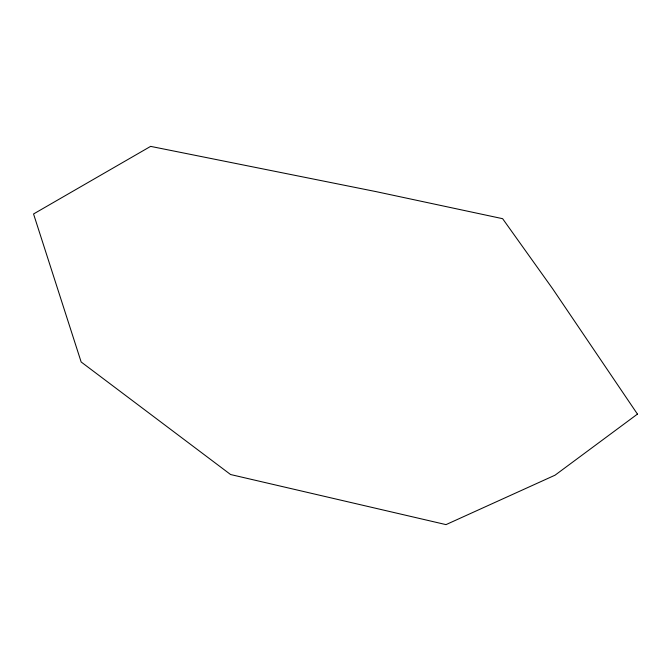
<?xml version="1.0" encoding="UTF-8"?>
<svg xmlns="http://www.w3.org/2000/svg" width="671" height="671" viewBox="0 0 671 671"><rect width="100%" height="100%" fill="white"/><g stroke="black" fill="none" stroke-linecap="round" stroke-linejoin="round"><path stroke-width="1.01" d="M637.45 414.099L555.06 475.177L446.014 524.621L230.589 474.531L81.149 361.979L33.55 213.965L150.623 146.379L376.179 191.646L502.629 218.687L552.56 288.647L637.45 414.099"/></g></svg>
